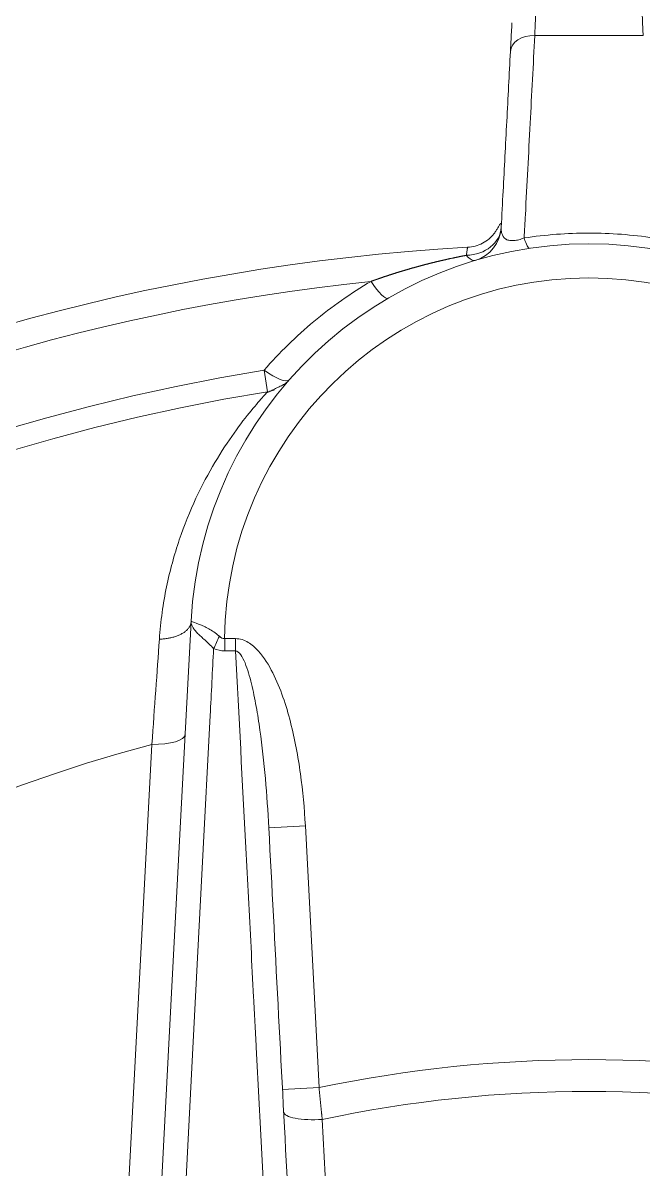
# Model space of a CAD drawing. Header units: millimetres. Extents: x 4664 to 8864, y -38 to 2932.
# Drawn here: x 6284.7 to 6329, y 1800.5 to 1882.3 of the extents above; entities that cross this region are included whole.
import ezdxf

# ---------------------------------------------------------------- set-up
doc = ezdxf.new("R2010")
doc.units = ezdxf.units.MM

msp = doc.modelspace()

# ---------------------------------------------------------------- linework, layer by layer
at = {"lineweight": 5}
for p, q in [((6302.217, 1855.977), (6301.968, 1857.514)), ((6296.749, 1839.608), (6296.748, 1839.584)), ((6299.147, 1837.479), (6299.147, 1838.36)), ((6299.925, 1838.36), (6299.147, 1838.36)), ((6299.925, 1837.479), (6299.925, 1838.36)), ((6299.147, 1837.479), (6299.925, 1837.479)), ((6293.949, 1830.815), (6288.215, 1721.4)), ((6302.299, 1824.858), (6304.908, 1824.994)), ((6305.886, 1806.32), (6304.908, 1824.994)), ((6303.278, 1806.183), (6305.886, 1806.32)), ((6310.444, 1721.4), (6306.112, 1804.05))]:
    msp.add_line(p, q, dxfattribs=at)
for centre, radius, start, end in [((6316.288, 1867.849), 2.612, 286.59439, 357), ((6325.159, 1838.079), 28.452, 3.08832, 176.91168), ((6325.159, 1714.486), 152.045, 93.26966, 143.84036), ((6325.159, 1838.079), 26.014, 0.61779, 179.38221), ((6325.159, 1714.486), 150.173, 95.94826, 142.88571), ((6325.159, 1714.486), 144.895, 99.21003, 177.26473), ((6301.799, 1858.555), 2.612, 306.6995, 318.76416), ((6325.159, 1714.486), 143.338, 99.21003, 177.26473), ((6301.799, 1858.555), 2.612, 279.21003, 289.76544), ((6325.159, 1714.486), 120.442, 105.01823, 176.70933), ((6325.159, 1714.486), 93.834, 78.14748, 101.85252), ((6325.159, 1714.486), 91.567, 77.99392, 102.00608)]:
    msp.add_arc(centre, radius, start, end, dxfattribs=at)
for centre, major_axis, ratio, start_param, end_param in [((6321.292, 1880.162), (1.739, -0.091), 0.706622, 1.607812, 3.141593), ((6316.288, 1867.849), (2.608, -0.137), 0.818023, 4.802609, 6.283185), ((6320.535, 1868.797), (-0.389, 2.583), 0.147239, 2.345114, 3.141593), ((6316.288, 1867.849), (-0.746, 2.503), 0.312325, 2.494321, 3.141593), ((6309.488, 1864.9), (-1.318, 2.255), 0.179125, 1.94767, 3.141593), ((6301.799, 1858.555), (-1.964, 1.722), 0.270703, 1.88752, 3.141593), ((6298.485, 1839.477), (1.739, -0.091), 0.342484, 3.114782, 3.141593), ((6294.142, 1839.745), (2.482, 0.813), 0.99768, 5.904258, 5.912169), ((6298.359, 1838.533), (1.062, 2.386), 0.144296, 4.39888, 4.773629), ((6293.718, 1831.679), (2.608, -0.137), 0.327583, 4.818542, 6.283185), ((6305.971, 1804.715), (2.608, 0.137), 0.257419, 3.141593, 4.753166)]:
    msp.add_ellipse(centre, major_axis=major_axis, ratio=ratio, start_param=start_param, end_param=end_param, dxfattribs=at)
for points, knots in [([(6321.292, 1881.393), (6321.326, 1882.203), (6321.353, 1882.85), (6321.38, 1883.5), (6321.387, 1883.666), (6321.397, 1883.888), (6321.399, 1883.943), (6321.399, 1883.943)], [0, 0, 0, 0, 0.500562, 0.500562, 0.750844, 0.750844, 1, 1, 1, 1]), ([(6329.027, 1881.393), (6329.022, 1881.5), (6329.018, 1881.603), (6329.009, 1881.805), (6329.005, 1881.903), (6328.998, 1882.093), (6328.994, 1882.185), (6328.987, 1882.362), (6328.983, 1882.447), (6328.976, 1882.611), (6328.973, 1882.69), (6328.967, 1882.84), (6328.964, 1882.911), (6328.959, 1883.046), (6328.956, 1883.111), (6328.951, 1883.231), (6328.949, 1883.288), (6328.944, 1883.394), (6328.942, 1883.444), (6328.938, 1883.535), (6328.936, 1883.577), (6328.933, 1883.654), (6328.931, 1883.688), (6328.929, 1883.751), (6328.927, 1883.779), (6328.925, 1883.827), (6328.924, 1883.848), (6328.923, 1883.884), (6328.922, 1883.898), (6328.921, 1883.921), (6328.92, 1883.93), (6328.92, 1883.938), (6328.92, 1883.941), (6328.92, 1883.943), (6328.92, 1883.943), (6328.92, 1883.943), (6328.92, 1883.943), (6328.92, 1883.943), (6328.92, 1883.943)], [0, 0, 0, 0, 0.062501, 0.062501, 0.125002, 0.125002, 0.187503, 0.187503, 0.250004, 0.250004, 0.312505, 0.312505, 0.375006, 0.375006, 0.437507, 0.437507, 0.500008, 0.500008, 0.562509, 0.562509, 0.62501, 0.62501, 0.687511, 0.687511, 0.750012, 0.750012, 0.812513, 0.812513, 0.875014, 0.875014, 0.937515, 0.937515, 0.968766, 0.984391, 0.992204, 0.99611, 0.99611, 1, 1, 1, 1]), ([(6319.66, 1882.293), (6319.66, 1882.293), (6319.651, 1882.111), (6319.614, 1881.419), (6319.587, 1880.903), (6319.553, 1880.253)], [0, 0, 0, 0, 0.499409, 0.499409, 1, 1, 1, 1]), ([(6320.535, 1866.95), (6320.564, 1867.502), (6320.593, 1868.054), (6320.736, 1870.78), (6320.85, 1872.954), (6321.073, 1877.217), (6321.183, 1879.305), (6321.292, 1881.393)], [0, 0, 0, 0, 0.114698, 0.114698, 0.566236, 0.566236, 1, 1, 1, 1]), ([(6319.553, 1880.253), (6319.51, 1879.433), (6319.467, 1878.613), (6319.336, 1876.114), (6319.248, 1874.435), (6319.117, 1871.937), (6319.074, 1871.116), (6318.986, 1869.435), (6318.941, 1868.573), (6318.896, 1867.712)], [0, 0, 0, 0, 0.196221, 0.196221, 0.597749, 0.597749, 0.793971, 0.793971, 1, 1, 1, 1]), ([(6318.872, 1867.991), (6318.858, 1867.996), (6318.816, 1867.959), (6318.71, 1867.759), (6318.548, 1867.488), (6318.404, 1867.279), (6318.229, 1867.07), (6317.96, 1866.813), (6317.562, 1866.547), (6317.037, 1866.351), (6316.675, 1866.293), (6316.491, 1866.284)], [0, 0, 0, 0, 0.162926, 0.350935, 0.428011, 0.495989, 0.558967, 0.62051, 0.745459, 0.873849, 1, 1, 1, 1]), ([(6318.896, 1867.712), (6318.893, 1867.655), (6318.893, 1867.601), (6318.896, 1867.528), (6318.897, 1867.508), (6318.899, 1867.488)], [0, 0, 0, 0, 0.712643, 0.712643, 1, 1, 1, 1]), ([(6318.899, 1867.488), (6318.901, 1867.459), (6318.905, 1867.431), (6318.916, 1867.358), (6318.925, 1867.314), (6318.948, 1867.234), (6318.962, 1867.196), (6318.993, 1867.125), (6319.011, 1867.092), (6319.05, 1867.032), (6319.071, 1867.004), (6319.116, 1866.953), (6319.141, 1866.93), (6319.179, 1866.899), (6319.199, 1866.885), (6319.222, 1866.869), (6319.235, 1866.862), (6319.241, 1866.859), (6319.244, 1866.857), (6319.245, 1866.856), (6319.246, 1866.855), (6319.246, 1866.855), (6319.247, 1866.855), (6319.247, 1866.855), (6319.247, 1866.855), (6319.247, 1866.855), (6319.247, 1866.855), (6319.247, 1866.855), (6319.284, 1866.834), (6319.324, 1866.817), (6319.409, 1866.789), (6319.453, 1866.778), (6319.548, 1866.763), (6319.597, 1866.759), (6319.7, 1866.756), (6319.754, 1866.758), (6319.864, 1866.767), (6319.921, 1866.774), (6320.038, 1866.795), (6320.098, 1866.808), (6320.22, 1866.839), (6320.282, 1866.858), (6320.407, 1866.9), (6320.471, 1866.924), (6320.535, 1866.95)], [0, 0, 0, 0, 0.040882, 0.040882, 0.10939, 0.10939, 0.177899, 0.177899, 0.246407, 0.246407, 0.314915, 0.314915, 0.383424, 0.383424, 0.417678, 0.434805, 0.443369, 0.447651, 0.449791, 0.450862, 0.451397, 0.451665, 0.451799, 0.451865, 0.451899, 0.451916, 0.451916, 0.451932, 0.451932, 0.520441, 0.520441, 0.588949, 0.588949, 0.657458, 0.657458, 0.725966, 0.725966, 0.794475, 0.794475, 0.862983, 0.862983, 0.931492, 0.931492, 1, 1, 1, 1]), ([(6320.535, 1866.95), (6322.06, 1867.179), (6323.599, 1867.296), (6326.707, 1867.296), (6328.259, 1867.179), (6329.784, 1866.95)], [0, 0, 0, 0, 0.5, 0.5, 1, 1, 1, 1]), ([(6309.597, 1863.85), (6309.608, 1863.854), (6309.632, 1863.863), (6309.666, 1863.875), (6309.701, 1863.888), (6309.736, 1863.901), (6309.771, 1863.913), (6309.807, 1863.926), (6309.842, 1863.938), (6309.877, 1863.951), (6309.913, 1863.963), (6309.948, 1863.976), (6309.984, 1863.988), (6310.02, 1864.001), (6310.055, 1864.013), (6310.091, 1864.026), (6310.127, 1864.039), (6310.163, 1864.051), (6310.2, 1864.064), (6310.236, 1864.076), (6310.272, 1864.089), (6310.309, 1864.101), (6310.345, 1864.114), (6310.382, 1864.126), (6310.419, 1864.139), (6310.456, 1864.151), (6310.493, 1864.164), (6310.53, 1864.176), (6310.567, 1864.188), (6310.604, 1864.201), (6310.641, 1864.213), (6310.679, 1864.226), (6310.716, 1864.238), (6310.754, 1864.251), (6310.792, 1864.263), (6310.83, 1864.276), (6310.867, 1864.288), (6310.905, 1864.3), (6310.944, 1864.313), (6310.982, 1864.325), (6311.02, 1864.338), (6311.058, 1864.35), (6311.097, 1864.362), (6311.136, 1864.375), (6311.174, 1864.387), (6311.213, 1864.399), (6311.252, 1864.412), (6311.291, 1864.424), (6311.33, 1864.436), (6311.369, 1864.449), (6311.408, 1864.461), (6311.448, 1864.473), (6311.487, 1864.485), (6311.527, 1864.498), (6311.566, 1864.51), (6311.606, 1864.522), (6311.646, 1864.534), (6311.686, 1864.547), (6311.726, 1864.559), (6311.766, 1864.571), (6311.806, 1864.583), (6311.846, 1864.595), (6311.887, 1864.607), (6311.927, 1864.62), (6311.968, 1864.632), (6312.008, 1864.644), (6312.049, 1864.656), (6312.09, 1864.668), (6312.131, 1864.68), (6312.172, 1864.692), (6312.213, 1864.704), (6312.254, 1864.716), (6312.296, 1864.728), (6312.337, 1864.74), (6312.379, 1864.752), (6312.42, 1864.764), (6312.462, 1864.776), (6312.504, 1864.788), (6312.546, 1864.8), (6312.588, 1864.812), (6312.63, 1864.823), (6312.672, 1864.835), (6312.714, 1864.847), (6312.757, 1864.859), (6312.799, 1864.871), (6312.842, 1864.882), (6312.885, 1864.894), (6312.927, 1864.906), (6312.97, 1864.918), (6313.013, 1864.929), (6313.056, 1864.941), (6313.1, 1864.953), (6313.143, 1864.964), (6313.186, 1864.976), (6313.23, 1864.987), (6313.273, 1864.999), (6313.317, 1865.011), (6313.361, 1865.022), (6313.404, 1865.034), (6313.448, 1865.045), (6313.492, 1865.057), (6313.537, 1865.068), (6313.581, 1865.079), (6313.625, 1865.091), (6313.67, 1865.102), (6313.714, 1865.113), (6313.759, 1865.125), (6313.803, 1865.136), (6313.848, 1865.147), (6313.893, 1865.159), (6313.938, 1865.17), (6313.983, 1865.181), (6314.028, 1865.192), (6314.074, 1865.203), (6314.119, 1865.214), (6314.165, 1865.226), (6314.21, 1865.237), (6314.256, 1865.248), (6314.302, 1865.259), (6314.347, 1865.27), (6314.393, 1865.281), (6314.439, 1865.291), (6314.486, 1865.302), (6314.532, 1865.313), (6314.578, 1865.324), (6314.625, 1865.335), (6314.671, 1865.346), (6314.718, 1865.356), (6314.765, 1865.367), (6314.811, 1865.378), (6314.858, 1865.388), (6314.905, 1865.399), (6314.953, 1865.41), (6315, 1865.42), (6315.047, 1865.431), (6315.095, 1865.441), (6315.142, 1865.452), (6315.19, 1865.462), (6315.237, 1865.473), (6315.285, 1865.483), (6315.333, 1865.493), (6315.381, 1865.504), (6315.429, 1865.514), (6315.477, 1865.524), (6315.526, 1865.534), (6315.574, 1865.544), (6315.623, 1865.555), (6315.671, 1865.565), (6315.72, 1865.575), (6315.769, 1865.585), (6315.817, 1865.595), (6315.866, 1865.605), (6315.915, 1865.615), (6315.965, 1865.624), (6316.014, 1865.634), (6316.063, 1865.644), (6316.113, 1865.654), (6316.162, 1865.664), (6316.212, 1865.673), (6316.262, 1865.683), (6316.311, 1865.693), (6316.361, 1865.702), (6316.395, 1865.708), (6316.411, 1865.712)], [0, 0, 0, 0, 0.005187, 0.010387, 0.0156, 0.020825, 0.026064, 0.031314, 0.036578, 0.041854, 0.047143, 0.052445, 0.05776, 0.063087, 0.068427, 0.073779, 0.079145, 0.084523, 0.089914, 0.095318, 0.100734, 0.106163, 0.111605, 0.11706, 0.122527, 0.128007, 0.1335, 0.139006, 0.144525, 0.150056, 0.1556, 0.161157, 0.166726, 0.172308, 0.177903, 0.183511, 0.189132, 0.194765, 0.200411, 0.20607, 0.211742, 0.217427, 0.223124, 0.228834, 0.234557, 0.240293, 0.246041, 0.251802, 0.257576, 0.263363, 0.269163, 0.274975, 0.2808, 0.286638, 0.292489, 0.298353, 0.304229, 0.310119, 0.316021, 0.321936, 0.327863, 0.333804, 0.339757, 0.345723, 0.351702, 0.357694, 0.363699, 0.369716, 0.375746, 0.381789, 0.387845, 0.393914, 0.399995, 0.40609, 0.412197, 0.418317, 0.42445, 0.430596, 0.436754, 0.442926, 0.44911, 0.455307, 0.461517, 0.46774, 0.473975, 0.480224, 0.486485, 0.492759, 0.499046, 0.505346, 0.511659, 0.517984, 0.524323, 0.530674, 0.537038, 0.543415, 0.549805, 0.556207, 0.562623, 0.569051, 0.575493, 0.581947, 0.588414, 0.594894, 0.601386, 0.607892, 0.61441, 0.620942, 0.627486, 0.634043, 0.640613, 0.647196, 0.653791, 0.6604, 0.667021, 0.673656, 0.680303, 0.686963, 0.693636, 0.700321, 0.70702, 0.713732, 0.720456, 0.727193, 0.733944, 0.740707, 0.747483, 0.754271, 0.761073, 0.767888, 0.774715, 0.781556, 0.788409, 0.795275, 0.802154, 0.809046, 0.815951, 0.822868, 0.829799, 0.836742, 0.843699, 0.850668, 0.85765, 0.864645, 0.871653, 0.878674, 0.885708, 0.892754, 0.899814, 0.906886, 0.913971, 0.921069, 0.92818, 0.935304, 0.942441, 0.949591, 0.956754, 0.963929, 0.971117, 0.978319, 0.985533, 0.99276, 1, 1, 1, 1]), ([(6316.411, 1865.712), (6316.421, 1865.78), (6316.43, 1865.843), (6316.445, 1865.956), (6316.452, 1866.006), (6316.464, 1866.095), (6316.47, 1866.133), (6316.478, 1866.197), (6316.482, 1866.222), (6316.487, 1866.26), (6316.489, 1866.273), (6316.49, 1866.281), (6316.491, 1866.283), (6316.491, 1866.283)], [0, 0, 0, 0, 0.186131, 0.186131, 0.372262, 0.372262, 0.558393, 0.558393, 0.744524, 0.744524, 0.930655, 0.930655, 1, 1, 1, 1]), ([(6301.968, 1857.514), (6302.515, 1858.142), (6303.085, 1858.746), (6304.269, 1859.904), (6304.884, 1860.459), (6306.157, 1861.517), (6306.815, 1862.021), (6308.175, 1862.975), (6308.876, 1863.426), (6309.597, 1863.85)], [0, 0, 0, 0, 0.25, 0.25, 0.5, 0.5, 0.75, 0.75, 1, 1, 1, 1]), ([(6302.217, 1855.977), (6302.217, 1855.977), (6302.105, 1855.857), (6301.695, 1855.399), (6301.398, 1855.061), (6300.674, 1854.178), (6300.256, 1853.642), (6299.377, 1852.41), (6298.915, 1851.712), (6297.993, 1850.159), (6297.531, 1849.297), (6296.667, 1847.446), (6296.265, 1846.457), (6295.553, 1844.353), (6295.243, 1843.237), (6294.753, 1840.868), (6294.573, 1839.613), (6294.482, 1838.317)], [0, 0, 0, 0, 0.125, 0.125, 0.25, 0.25, 0.375, 0.375, 0.5, 0.5, 0.625, 0.625, 0.75, 0.75, 0.875, 0.875, 1, 1, 1, 1]), ([(6296.747, 1839.568), (6296.499, 1834.835), (6296.249, 1830.075), (6295.747, 1820.487), (6295.494, 1815.662), (6294.73, 1801.093), (6294.215, 1791.267), (6293.178, 1771.472), (6292.654, 1761.485), (6291.605, 1741.455), (6291.077, 1731.389), (6290.549, 1721.315)], [0, 0, 0, 0, 0.125, 0.125, 0.25, 0.25, 0.5, 0.5, 0.75, 0.75, 1, 1, 1, 1]), ([(6296.748, 1839.584), (6296.748, 1839.547), (6296.75, 1839.515), (6296.76, 1839.448), (6296.767, 1839.414), (6296.798, 1839.313), (6296.828, 1839.244), (6296.909, 1839.104), (6296.958, 1839.033), (6297.075, 1838.888), (6297.142, 1838.814), (6297.293, 1838.659), (6297.374, 1838.581), (6297.55, 1838.418), (6297.645, 1838.333), (6297.939, 1838.066), (6298.148, 1837.877), (6298.359, 1837.652)], [0, 0, 0, 0, 0.0625, 0.0625, 0.125, 0.125, 0.25, 0.25, 0.375, 0.375, 0.5, 0.5, 0.625, 0.625, 0.75, 0.75, 1, 1, 1, 1]), ([(6296.749, 1839.605), (6296.749, 1839.607), (6296.749, 1839.609), (6296.749, 1839.611), (6296.749, 1839.612), (6296.749, 1839.612)], [0, 0, 0, 0, 0.906175, 0.906175, 1, 1, 1, 1]), ([(6298.768, 1838.526), (6298.506, 1838.76), (6298.25, 1838.931), (6297.887, 1839.134), (6297.77, 1839.193), (6297.553, 1839.293), (6297.451, 1839.336), (6297.264, 1839.409), (6297.179, 1839.439), (6297.032, 1839.49), (6296.969, 1839.511), (6296.864, 1839.546), (6296.824, 1839.56), (6296.782, 1839.577), (6296.771, 1839.583), (6296.755, 1839.593), (6296.751, 1839.596), (6296.749, 1839.605)], [0, 0, 0, 0, 0.25, 0.25, 0.375, 0.375, 0.5, 0.5, 0.625, 0.625, 0.75, 0.75, 0.875, 0.875, 0.9375, 0.9375, 1, 1, 1, 1]), ([(6304.908, 1824.994), (6304.842, 1826.244), (6304.729, 1827.486), (6304.387, 1829.952), (6304.161, 1831.176), (6303.536, 1833.598), (6303.147, 1834.796), (6302.3, 1836.466), (6301.968, 1837.013), (6301.334, 1837.711), (6301.095, 1837.927), (6300.554, 1838.251), (6300.246, 1838.36), (6299.925, 1838.36)], [0, 0, 0, 0, 0.25, 0.25, 0.5, 0.5, 0.75, 0.75, 0.875, 0.875, 0.9375, 0.9375, 1, 1, 1, 1]), ([(6292.285, 1721.194), (6292.803, 1731.126), (6293.321, 1741.052), (6294.1, 1755.996), (6294.364, 1761.053), (6294.89, 1771.145), (6295.153, 1776.178), (6295.675, 1786.194), (6295.935, 1791.181), (6296.453, 1801.112), (6296.711, 1806.059), (6297.224, 1815.888), (6297.479, 1820.771), (6297.858, 1828.046), (6297.984, 1830.463), (6298.193, 1834.469), (6298.276, 1836.062), (6298.359, 1837.651)], [0, 0, 0, 0, 0.250528, 0.250528, 0.379054, 0.379054, 0.507579, 0.507579, 0.636105, 0.636105, 0.76463, 0.76463, 0.893156, 0.893156, 0.957418, 0.957418, 1, 1, 1, 1]), ([(6299.925, 1837.479), (6300.053, 1837.47), (6300.181, 1837.362), (6300.407, 1837.047), (6300.509, 1836.841), (6300.691, 1836.399), (6300.774, 1836.157), (6300.926, 1835.656), (6300.995, 1835.399), (6301.188, 1834.613), (6301.298, 1834.07), (6301.498, 1832.961), (6301.586, 1832.393), (6301.825, 1830.686), (6301.95, 1829.534), (6302.157, 1827.21), (6302.238, 1826.038), (6302.299, 1824.858)], [0, 0, 0, 0, 0.0625, 0.0625, 0.125, 0.125, 0.1875, 0.1875, 0.25, 0.25, 0.375, 0.375, 0.5, 0.5, 0.75, 0.75, 1, 1, 1, 1]), ([(6299.925, 1837.479), (6300.168, 1832.828), (6300.534, 1825.798), (6300.966, 1817.521), (6301.183, 1813.365), (6301.276, 1811.581), (6301.338, 1810.39), (6301.369, 1809.794), (6301.524, 1806.814), (6301.649, 1804.424), (6301.899, 1799.629), (6302.025, 1797.226), (6302.402, 1789.996), (6302.654, 1785.15), (6302.971, 1779.078), (6303.034, 1777.862), (6303.161, 1775.429), (6303.352, 1771.777), (6303.543, 1768.116), (6303.686, 1765.365), (6303.702, 1765.059), (6303.734, 1764.448), (6303.782, 1763.53), (6303.894, 1761.388), (6304.117, 1757.098), (6304.309, 1753.414), (6304.47, 1750.341), (6304.502, 1749.726), (6304.566, 1748.497), (6304.662, 1746.652), (6304.887, 1742.346), (6305.336, 1733.728), (6305.722, 1726.327), (6305.98, 1721.388)], [0, 0, 0, 0, 0.125, 0.1875, 0.21875, 0.234375, 0.234375, 0.25, 0.25, 0.3125, 0.3125, 0.375, 0.375, 0.5, 0.5, 0.53125, 0.53125, 0.5625, 0.625, 0.625, 0.632812, 0.632812, 0.640625, 0.65625, 0.6875, 0.75, 0.75, 0.765625, 0.765625, 0.78125, 0.8125, 0.875, 1, 1, 1, 1]), ([(6307.726, 1721.315), (6307.266, 1730.091), (6306.807, 1738.85), (6305.891, 1756.33), (6305.434, 1765.047), (6304.527, 1782.359), (6304.075, 1790.976), (6303.181, 1808.04), (6302.738, 1816.49), (6302.299, 1824.858)], [0, 0, 0, 0, 0.25, 0.25, 0.5, 0.5, 0.75, 0.75, 1, 1, 1, 1])]:
    msp.add_open_spline(points, degree=3, knots=knots, dxfattribs=at)
for points, degree in [([(6329.027, 1881.393), (6326.448, 1881.393), (6323.87, 1881.393), (6321.292, 1881.393)], 3), ([(6318.903, 1867.441), (6318.848, 1867.331)], 1), ([(6303.441, 1856.524), (6302.136, 1855.888)], 1), ([(6296.749, 1839.612), (6296.748, 1839.597), (6296.747, 1839.583), (6296.747, 1839.568)], 3), ([(6299.147, 1838.36), (6299.015, 1838.358), (6298.887, 1838.419), (6298.768, 1838.526)], 3), ([(6294.482, 1838.317), (6294.317, 1835.954), (6294.14, 1833.451), (6293.949, 1830.815)], 3), ([(6298.359, 1837.652), (6298.608, 1837.541), (6298.873, 1837.479), (6299.147, 1837.479)], 3)]:
    msp.add_open_spline(points, degree=degree, dxfattribs=at)
for points, weights, degree in [([(6294.482, 1838.317), (6296.685, 1838.39), (6296.747, 1839.568)], [1, 0.76132717558, 1], 2), ([(6306.112, 1804.05), (6306.038, 1804.793), (6305.962, 1805.55), (6305.886, 1806.32)], [0.99999998708, 0.999999987287, 0.999999987491, 0.999999987692], 3)]:
    msp.add_rational_spline(points, weights, degree=degree, dxfattribs=at)

doc.saveas('drawing.dxf')
